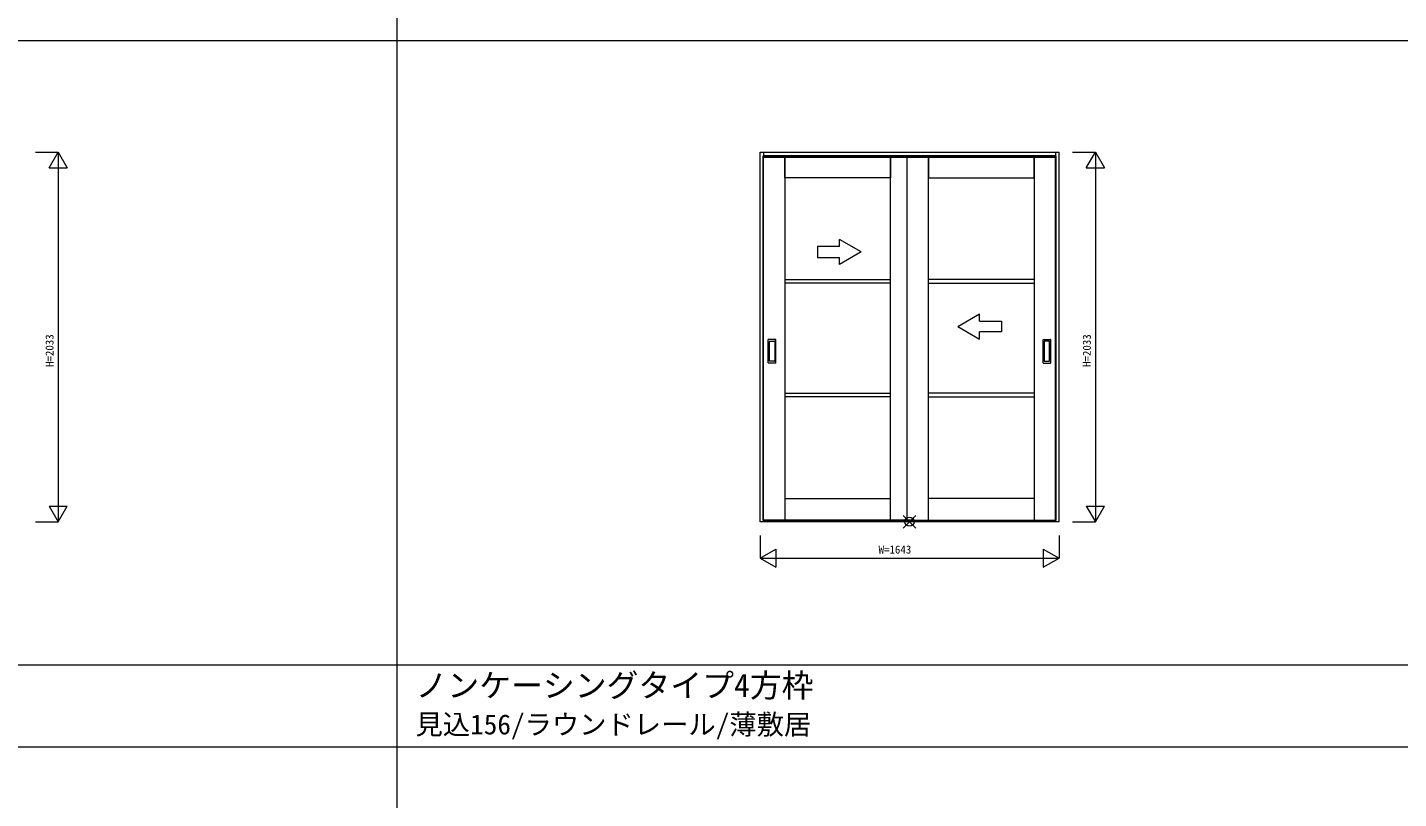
# Model space of a CAD drawing. Units: millimetres, scale not verified. Extents: x -14341 to 14341, y -10000 to 10000.
# Drawn here: x -4973 to 2562, y -4240 to 1 of the extents above; entities that cross this region are included whole.
import ezdxf
from ezdxf.enums import TextEntityAlignment as Align

# ---------------------------------------------------------------- set-up
doc = ezdxf.new("R2010")
doc.units = ezdxf.units.MM
doc.header["$LTSCALE"] = 50
doc.layers.add('0-0_0', color=7, linetype='Continuous')
for name, color, linetype, lineweight in [('0-1_YKK_F1', 7, 'Continuous', 18), ('0-2_YKK_IN', 1, 'Continuous', 18), ('0-3_YKK_A1', 4, 'Continuous', 18), ('0-4_YKK_N1', 2, 'Continuous', 18)]:
    doc.layers.add(name, color=color, linetype=linetype, lineweight=lineweight)
doc.styles.add('ＭＳ ゴシック', font='')
doc.styles.get('ＭＳ ゴシック').set_extended_font_data('MS Gothic')

msp = doc.modelspace()

# ---------------------------------------------------------------- linework, layer by layer
at = {"layer": '0-1_YKK_F1'}
for p, q in [((-2940.51, -10000), (-2940.51, 9500)), ((-14340.51, -70), (14159.49, -70)), ((-14340.51, -3505), (14159.49, -3505)), ((-14340.51, -3955), (14159.49, -3955))]:
    msp.add_line(p, q, dxfattribs=at)
at = {"layer": '0-2_YKK_IN'}
for p, q in [((-161.22, -2752.86), (-90.51, -2682.14)), ((-161.22, -2682.14), (-90.51, -2752.86))]:
    msp.add_line(p, q, dxfattribs=at)
msp.add_circle((-125.86, -2717.5), 25, dxfattribs=at)
at = {"layer": '0-3_YKK_A1'}
for p, q in [((-947.36, -684.5), (695.64, -684.5)), ((-947.36, -2717.5), (-947.36, -684.5)), ((-110.86, -705.5), (-930.86, -705.5)), ((-927.36, -684.5), (-927.36, -714.5)), ((-927.36, -708.5), (675.64, -708.5)), ((-927.36, -711.5), (675.64, -711.5)), ((-927.36, -2713.5), (-927.36, -714.5)), ((-140.86, -705.5), (679.14, -705.5)), ((675.64, -684.5), (675.64, -714.5)), ((675.64, -2713.5), (675.64, -714.5)), ((695.64, -2717.5), (695.64, -684.5)), ((-390.86, -1233.55), (-510.86, -1164.27)), ((-510.86, -1203.55), (-510.86, -1164.27)), ((-390.86, -1233.55), (-510.86, -1302.83)), ((-510.86, -1302.83), (-510.86, -1263.55)), ((-810.86, -1384.83), (-230.86, -1384.83)), ((-230.86, -1404.83), (-810.86, -1404.83)), ((559.14, -1384.83), (-20.86, -1384.83)), ((-20.86, -1404.83), (559.14, -1404.83)), ((139.13, -1643.45), (259.13, -1574.17)), ((259.13, -1613.45), (259.13, -1574.17)), ((139.13, -1643.45), (259.13, -1712.73)), ((-901.86, -1843.5), (-901.86, -1715.5)), ((-860.86, -1714.5), (-900.86, -1714.5)), ((-895.86, -1833.5), (-895.86, -1725.5)), ((-894.86, -1724.5), (-866.86, -1724.5)), ((-865.86, -1725.5), (-865.86, -1833.5)), ((-859.86, -1843.5), (-859.86, -1715.5)), ((259.13, -1712.73), (259.13, -1673.45)), ((608.14, -1843.5), (608.14, -1715.5)), ((609.14, -1714.5), (649.14, -1714.5)), ((614.14, -1725.5), (614.14, -1833.5)), ((643.14, -1724.5), (615.14, -1724.5)), ((644.14, -1833.5), (644.14, -1725.5)), ((650.14, -1843.5), (650.14, -1715.5)), ((-860.86, -1844.5), (-900.86, -1844.5)), ((-866.86, -1834.5), (-894.86, -1834.5)), ((609.14, -1844.5), (649.14, -1844.5)), ((615.14, -1834.5), (643.14, -1834.5)), ((-810.86, -2010.17), (-230.86, -2010.17)), ((-230.86, -2030.17), (-810.86, -2030.17)), ((559.14, -2010.17), (-20.86, -2010.17)), ((-20.86, -2030.17), (559.14, -2030.17)), ((-810.86, -2589.5), (-230.86, -2589.5)), ((559.14, -2589.5), (-20.86, -2589.5)), ((-230.86, -2709.5), (-810.86, -2709.5)), ((-20.86, -2709.5), (559.14, -2709.5)), ((695.64, -2717.5), (-947.36, -2717.5)), ((-927.36, -2717.5), (-927.36, -2713.5)), ((675.64, -2713.5), (-927.36, -2713.5)), ((675.64, -2717.5), (675.64, -2713.5))]:
    msp.add_line(p, q, dxfattribs=at)
for points in [[(-110.86, -2709.5), (-930.86, -2709.5), (-930.86, -705.5)], [(-140.86, -2709.5), (-230.86, -2709.5), (-230.86, -705.5), (-140.86, -705.5)], [(-140.86, -705.5), (-140.86, -2709.5), (679.14, -2709.5), (679.14, -705.5)], [(-510.86, -1203.55), (-630.86, -1203.55), (-630.86, -1263.55), (-510.86, -1263.55)], [(259.13, -1613.45), (379.13, -1613.45), (379.13, -1673.45), (259.13, -1673.45)]]:
    msp.add_lwpolyline(points, dxfattribs=at)
for points in [[(-810.86, -2709.5), (-930.86, -2709.5), (-930.86, -705.5), (-810.86, -705.5)], [(-230.86, -825.5), (-810.86, -825.5), (-810.86, -705.5), (-230.86, -705.5)], [(-140.86, -2709.5), (-20.86, -2709.5), (-20.86, -705.5), (-140.86, -705.5)], [(-20.86, -825.5), (559.14, -825.5), (559.14, -705.5), (-20.86, -705.5)], [(559.14, -2709.5), (679.14, -2709.5), (679.14, -705.5), (559.14, -705.5)]]:
    msp.add_lwpolyline(points, close=True, dxfattribs=at)
for centre, start, end in [((-900.86, -1715.5), 90, 180), ((-894.86, -1725.5), 90, 180), ((-866.86, -1725.5), 0, 90), ((-860.86, -1715.5), 0, 90), ((609.14, -1715.5), 90, 180), ((615.14, -1725.5), 90, 180), ((643.14, -1725.5), 360, 90), ((649.14, -1715.5), 0, 90), ((-900.86, -1843.5), 180, 270), ((-894.86, -1833.5), 180, 270), ((-866.86, -1833.5), 270, 0), ((-860.86, -1843.5), 270, 0), ((609.14, -1843.5), 180, 270), ((615.14, -1833.5), 180, 270), ((643.14, -1833.5), 270, 360), ((649.14, -1843.5), 270, 0)]:
    msp.add_arc(centre, 1, start, end, dxfattribs=at)
at = {"layer": '0-4_YKK_N1'}
for p, q in [((-4929.36, -684.5), (-4804.36, -684.5)), ((-4804.36, -684.5), (-4804.36, -2717.5)), ((770.64, -684.5), (895.64, -684.5)), ((895.64, -684.5), (895.64, -2717.5)), ((-4854.36, -771.1), (-4754.36, -771.1)), ((845.64, -771.1), (945.64, -771.1)), ((-4854.36, -2630.9), (-4754.36, -2630.9)), ((845.64, -2630.9), (945.64, -2630.9)), ((-4929.36, -2717.5), (-4804.36, -2717.5)), ((770.64, -2717.5), (895.64, -2717.5)), ((695.64, -2792.5), (695.64, -2917.5)), ((-947.36, -2917.5), (-860.76, -2867.5)), ((-947.36, -2917.5), (-860.76, -2967.5)), ((-860.76, -2867.5), (-860.76, -2967.5)), ((609.03, -2867.5), (695.64, -2917.5))]:
    msp.add_line(p, q, dxfattribs=at)
for points in [[(-4854.36, -771.1), (-4804.36, -684.5), (-4754.36, -771.1)], [(845.64, -771.1), (895.64, -684.5), (945.64, -771.1)], [(-4854.36, -2630.9), (-4804.36, -2717.5), (-4754.36, -2630.9)], [(845.64, -2630.9), (895.64, -2717.5), (945.64, -2630.9)], [(-947.36, -2792.5), (-947.36, -2917.5), (695.64, -2917.5)], [(609.03, -2867.5), (609.03, -2967.5), (695.64, -2917.5)]]:
    msp.add_lwpolyline(points, dxfattribs=at)

# ---------------------------------------------------------------- texts
at = {"layer": '0-0_0', "style": 'ＭＳ ゴシック'}
for s, height, p in [('ノンケーシングタイプ4方枠', 128.3, (-2840.51, -3719.88)), ('見込156/ラウンドレール/薄敷居', 110, (-2840.51, -3919.93))]:
    msp.add_text(s, height=height, dxfattribs=at).set_placement(p, align=Align.BOTTOM_LEFT)
at = {"layer": '0-4_YKK_N1', "color": 7, "style": 'ＭＳ ゴシック'}
for p in [(-4816.36, -1866), (883.64, -1866)]:
    msp.add_text('H=2033', height=43.99, rotation=90, dxfattribs=at).set_placement(p, align=Align.BOTTOM_LEFT)
msp.add_text('W=1643', height=43.99, dxfattribs=at).set_placement((-295.86, -2905.5), align=Align.BOTTOM_LEFT)

doc.saveas('drawing.dxf')
